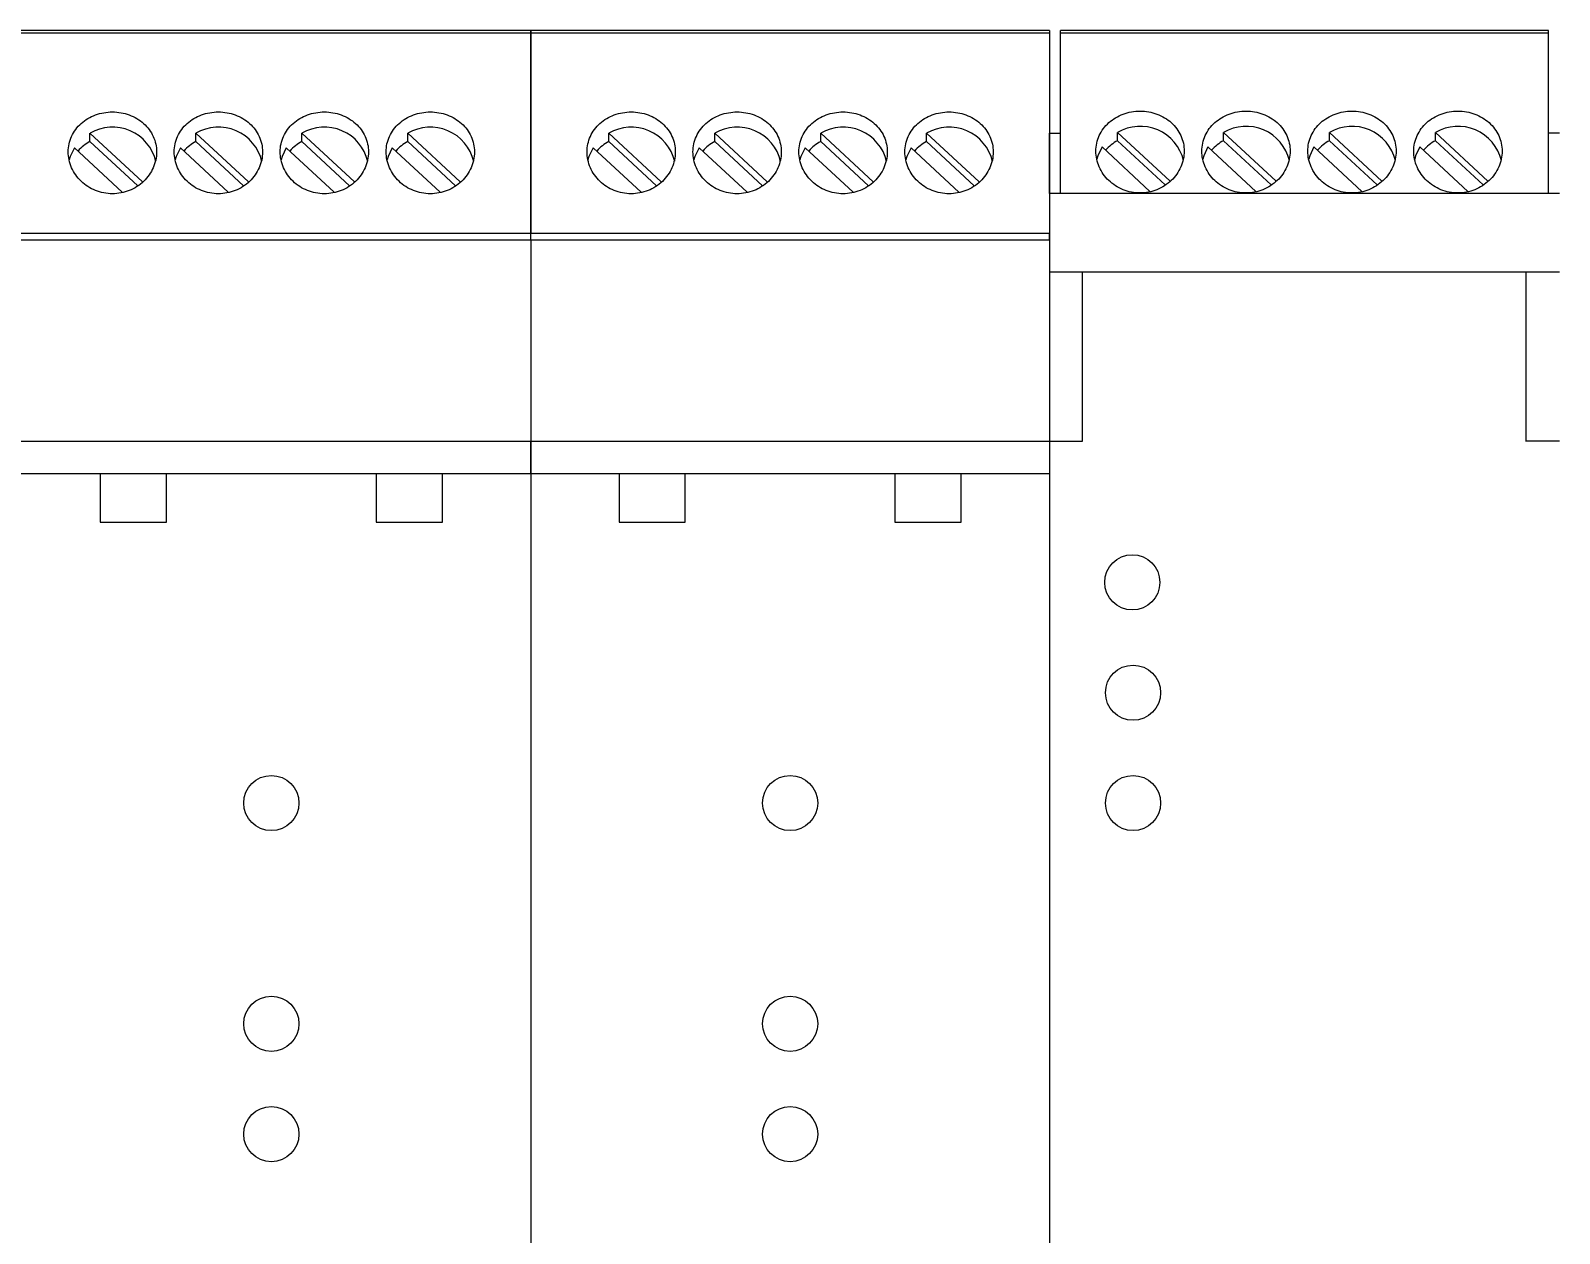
# Model space of a CAD drawing. Header units: millimetres. Extents: x 4137 to 6698, y 1400 to 3585.
# Drawn here: x 5234.4 to 5303.6, y 2741.3 to 2795.8 of the extents above; entities that cross this region are included whole.
import ezdxf

# ---------------------------------------------------------------- set-up
doc = ezdxf.new("R2010")
doc.units = ezdxf.units.MM
doc.layers.add('000-PI-Oprema', color=30, linetype='Continuous', lineweight=5)

msp = doc.modelspace()

# ---------------------------------------------------------------- linework, layer by layer
at = {"color": 0, "linetype": 'ByBlock', "lineweight": 0}
for p, q in [((5303.145, 2795.778), (5281.045, 2795.778)), ((5281.045, 2795.678), (5303.145, 2795.678)), ((5280.545, 2788.392), (5280.545, 2791.128)), ((5283.631, 2790.789), (5283.631, 2791.164)), ((5286.006, 2788.961), (5283.631, 2791.164)), ((5288.431, 2790.789), (5288.431, 2791.164)), ((5290.806, 2788.961), (5288.431, 2791.164)), ((5293.231, 2790.789), (5293.231, 2791.164)), ((5295.606, 2788.961), (5293.231, 2791.164)), ((5298.031, 2790.789), (5298.031, 2791.164)), ((5300.406, 2788.961), (5298.031, 2791.164)), ((5282.924, 2790.508), (5285.096, 2788.494)), ((5285.791, 2788.786), (5283.631, 2790.789)), ((5287.724, 2790.508), (5289.896, 2788.494)), ((5290.591, 2788.786), (5288.431, 2790.789)), ((5292.524, 2790.508), (5294.696, 2788.494)), ((5295.391, 2788.786), (5293.231, 2790.789)), ((5297.324, 2790.508), (5299.496, 2788.494)), ((5300.191, 2788.786), (5298.031, 2790.789)), ((5280.545, 2788.392), (5280.545, 2777.172)), ((5303.645, 2788.392), (5280.545, 2788.392)), ((5303.645, 2784.826), (5280.545, 2784.826)), ((5280.545, 2777.172), (5280.545, 2696.278)), ((5280.545, 2777.172), (5282.045, 2777.172))]:
    msp.add_line(p, q, dxfattribs=at)
at = {"color": 0, "linetype": 'ByBlock', "lineweight": 0, "ltscale": 0.25}
for p, q in [((5281.045, 2788.392), (5281.045, 2795.778)), ((5303.145, 2788.392), (5303.145, 2795.778)), ((5280.545, 2791.128), (5281.045, 2791.128)), ((5303.645, 2791.128), (5303.145, 2791.128)), ((5282.045, 2777.172), (5282.045, 2784.826)), ((5302.141, 2777.167), (5302.145, 2784.82)), ((5280.545, 2777.172), (5282.045, 2777.172)), ((5303.645, 2777.172), (5302.145, 2777.172))]:
    msp.add_line(p, q, dxfattribs=at)
at = {"color": 0, "linetype": 'ByBlock', "lineweight": 0, "flags": 128}
for points in [[(5282.924, 2790.508), (5282.732, 2790.102), (5282.69, 2789.951)], [(5287.724, 2790.508), (5287.532, 2790.102), (5287.49, 2789.951)], [(5292.524, 2790.508), (5292.332, 2790.102), (5292.29, 2789.951)], [(5297.324, 2790.508), (5297.132, 2790.102), (5297.09, 2789.951)]]:
    msp.add_lwpolyline(points, dxfattribs=at)
at = {"color": 0, "linetype": 'ByBlock', "lineweight": 0, "ltscale": 0.25}
for centre in [(5284.295, 2770.778), (5284.331, 2765.778), (5284.331, 2760.778)]:
    msp.add_circle(centre, 1.25, dxfattribs=at)
at = {"color": 0, "linetype": 'ByBlock', "lineweight": 0}
for centre, radius, start, end in [((5284.649, 2789.416), 2.023, 13.40006, 120.22754), ((5289.449, 2789.416), 2.023, 13.40006, 120.22754), ((5294.249, 2789.416), 2.023, 13.40006, 120.22754), ((5299.049, 2789.416), 2.023, 13.40006, 120.22754), ((5284.569, 2789.064), 1.964, 118.52592, 138.89397), ((5289.369, 2789.064), 1.964, 118.52592, 138.89397), ((5294.169, 2789.064), 1.964, 118.52592, 138.89397), ((5298.969, 2789.064), 1.964, 118.52592, 138.89397)]:
    msp.add_arc(centre, radius, start, end, dxfattribs=at)
for points in [[(5284.646, 2788.42), (5284.779, 2788.42), (5284.909, 2788.433), (5285.164, 2788.482), (5285.292, 2788.519), (5285.534, 2788.616), (5285.649, 2788.675), (5285.866, 2788.815), (5285.969, 2788.896), (5286.245, 2789.16), (5286.394, 2789.372), (5286.594, 2789.826), (5286.646, 2790.072), (5286.647, 2790.436), (5286.634, 2790.558), (5286.582, 2790.794), (5286.545, 2790.908), (5286.445, 2791.129), (5286.382, 2791.235), (5286.237, 2791.431), (5286.155, 2791.522), (5285.968, 2791.69), (5285.867, 2791.764), (5285.651, 2791.893), (5285.534, 2791.949), (5285.291, 2792.038), (5285.167, 2792.072), (5284.91, 2792.118), (5284.778, 2792.129), (5284.386, 2792.129), (5284.123, 2792.083), (5283.641, 2791.906), (5283.418, 2791.773), (5283.141, 2791.525), (5283.057, 2791.432), (5282.912, 2791.236), (5282.85, 2791.132), (5282.749, 2790.911), (5282.711, 2790.795), (5282.66, 2790.56), (5282.647, 2790.44), (5282.646, 2790.195), (5282.659, 2790.073), (5282.71, 2789.834), (5282.748, 2789.715), (5282.848, 2789.487), (5282.91, 2789.378), (5283.055, 2789.171), (5283.139, 2789.073), (5283.415, 2788.809), (5283.638, 2788.665), (5284.119, 2788.472), (5284.382, 2788.42), (5284.646, 2788.42)], [(5289.446, 2788.42), (5289.579, 2788.42), (5289.709, 2788.433), (5289.964, 2788.482), (5290.092, 2788.519), (5290.334, 2788.616), (5290.449, 2788.675), (5290.666, 2788.815), (5290.769, 2788.896), (5291.045, 2789.16), (5291.194, 2789.372), (5291.394, 2789.826), (5291.446, 2790.072), (5291.447, 2790.436), (5291.434, 2790.558), (5291.382, 2790.794), (5291.345, 2790.908), (5291.245, 2791.129), (5291.182, 2791.235), (5291.037, 2791.431), (5290.955, 2791.522), (5290.768, 2791.69), (5290.667, 2791.764), (5290.451, 2791.893), (5290.334, 2791.949), (5290.091, 2792.038), (5289.967, 2792.072), (5289.71, 2792.118), (5289.578, 2792.129), (5289.186, 2792.129), (5288.923, 2792.083), (5288.441, 2791.906), (5288.218, 2791.773), (5287.941, 2791.525), (5287.857, 2791.432), (5287.712, 2791.236), (5287.65, 2791.132), (5287.549, 2790.911), (5287.511, 2790.795), (5287.46, 2790.56), (5287.447, 2790.44), (5287.446, 2790.195), (5287.459, 2790.073), (5287.51, 2789.834), (5287.548, 2789.715), (5287.648, 2789.487), (5287.71, 2789.378), (5287.855, 2789.171), (5287.939, 2789.073), (5288.215, 2788.809), (5288.438, 2788.665), (5288.919, 2788.472), (5289.182, 2788.42), (5289.446, 2788.42)], [(5294.246, 2788.42), (5294.379, 2788.42), (5294.509, 2788.433), (5294.764, 2788.482), (5294.892, 2788.519), (5295.134, 2788.616), (5295.249, 2788.675), (5295.466, 2788.815), (5295.569, 2788.896), (5295.845, 2789.16), (5295.994, 2789.372), (5296.194, 2789.826), (5296.246, 2790.072), (5296.247, 2790.436), (5296.234, 2790.558), (5296.182, 2790.794), (5296.145, 2790.908), (5296.045, 2791.129), (5295.982, 2791.235), (5295.837, 2791.431), (5295.755, 2791.522), (5295.568, 2791.69), (5295.467, 2791.764), (5295.251, 2791.893), (5295.134, 2791.949), (5294.891, 2792.038), (5294.767, 2792.072), (5294.51, 2792.118), (5294.378, 2792.129), (5293.986, 2792.129), (5293.723, 2792.083), (5293.241, 2791.906), (5293.018, 2791.773), (5292.741, 2791.525), (5292.657, 2791.432), (5292.512, 2791.236), (5292.45, 2791.132), (5292.349, 2790.911), (5292.311, 2790.795), (5292.26, 2790.56), (5292.247, 2790.44), (5292.246, 2790.195), (5292.259, 2790.073), (5292.31, 2789.834), (5292.348, 2789.715), (5292.448, 2789.487), (5292.51, 2789.378), (5292.655, 2789.171), (5292.739, 2789.073), (5293.015, 2788.809), (5293.238, 2788.665), (5293.719, 2788.472), (5293.982, 2788.42), (5294.246, 2788.42)], [(5299.046, 2788.42), (5299.179, 2788.42), (5299.309, 2788.433), (5299.564, 2788.482), (5299.692, 2788.519), (5299.934, 2788.616), (5300.049, 2788.675), (5300.266, 2788.815), (5300.369, 2788.896), (5300.645, 2789.16), (5300.794, 2789.372), (5300.994, 2789.826), (5301.046, 2790.072), (5301.047, 2790.436), (5301.034, 2790.558), (5300.982, 2790.794), (5300.945, 2790.908), (5300.845, 2791.129), (5300.782, 2791.235), (5300.637, 2791.431), (5300.555, 2791.522), (5300.368, 2791.69), (5300.267, 2791.764), (5300.051, 2791.893), (5299.934, 2791.949), (5299.691, 2792.038), (5299.567, 2792.072), (5299.31, 2792.118), (5299.178, 2792.129), (5298.786, 2792.129), (5298.523, 2792.083), (5298.041, 2791.906), (5297.818, 2791.773), (5297.541, 2791.525), (5297.457, 2791.432), (5297.312, 2791.236), (5297.25, 2791.132), (5297.149, 2790.911), (5297.111, 2790.795), (5297.06, 2790.56), (5297.047, 2790.44), (5297.046, 2790.195), (5297.059, 2790.073), (5297.11, 2789.834), (5297.148, 2789.715), (5297.248, 2789.487), (5297.31, 2789.378), (5297.455, 2789.171), (5297.539, 2789.073), (5297.815, 2788.809), (5298.038, 2788.665), (5298.519, 2788.472), (5298.782, 2788.42), (5299.046, 2788.42)]]:
    msp.add_open_spline(points, degree=3, knots=[0, 0, 0, 0, 0.03125, 0.03125, 0.0625, 0.0625, 0.09375, 0.09375, 0.125, 0.125, 0.1875, 0.1875, 0.25, 0.25, 0.28125, 0.28125, 0.3125, 0.3125, 0.34375, 0.34375, 0.375, 0.375, 0.40625, 0.40625, 0.4375, 0.4375, 0.46875, 0.46875, 0.5, 0.5, 0.5625, 0.5625, 0.625, 0.625, 0.65625, 0.65625, 0.6875, 0.6875, 0.71875, 0.71875, 0.75, 0.75, 0.78125, 0.78125, 0.8125, 0.8125, 0.84375, 0.84375, 0.875, 0.875, 0.9375, 0.9375, 1, 1, 1, 1], dxfattribs=at)
at = {"layer": '000-PI-Oprema', "color": 0, "linetype": 'ByBlock', "lineweight": 0}
for p, q in [((5257.045, 2795.778), (5233.545, 2795.778)), ((5233.545, 2795.678), (5257.045, 2795.678)), ((5257.045, 2795.778), (5257.045, 2795.678)), ((5280.545, 2795.778), (5257.045, 2795.778)), ((5257.045, 2795.678), (5257.045, 2795.778)), ((5257.045, 2795.678), (5257.045, 2786.578)), ((5257.045, 2786.578), (5257.045, 2795.678)), ((5257.045, 2795.678), (5280.545, 2795.678)), ((5280.545, 2795.778), (5280.545, 2795.678)), ((5280.545, 2795.678), (5280.545, 2786.578)), ((5237.079, 2790.752), (5237.079, 2791.127)), ((5239.455, 2788.924), (5237.079, 2791.127)), ((5241.879, 2790.752), (5241.879, 2791.127)), ((5244.255, 2788.924), (5241.879, 2791.127)), ((5246.679, 2790.752), (5246.679, 2791.127)), ((5249.055, 2788.924), (5246.679, 2791.127)), ((5251.479, 2790.752), (5251.479, 2791.127)), ((5253.855, 2788.924), (5251.479, 2791.127)), ((5260.579, 2790.752), (5260.579, 2791.127)), ((5262.955, 2788.924), (5260.579, 2791.127)), ((5265.379, 2790.752), (5265.379, 2791.127)), ((5267.755, 2788.924), (5265.379, 2791.127)), ((5270.179, 2790.752), (5270.179, 2791.127)), ((5272.555, 2788.924), (5270.179, 2791.127)), ((5274.979, 2790.752), (5274.979, 2791.127)), ((5277.355, 2788.924), (5274.979, 2791.127)), ((5236.372, 2790.471), (5238.544, 2788.457)), ((5239.24, 2788.749), (5237.079, 2790.752)), ((5241.172, 2790.471), (5243.344, 2788.457)), ((5244.04, 2788.749), (5241.879, 2790.752)), ((5245.972, 2790.471), (5248.144, 2788.457)), ((5248.84, 2788.749), (5246.679, 2790.752)), ((5250.772, 2790.471), (5252.944, 2788.457)), ((5253.64, 2788.749), (5251.479, 2790.752)), ((5259.872, 2790.471), (5262.044, 2788.457)), ((5262.74, 2788.749), (5260.579, 2790.752)), ((5264.672, 2790.471), (5266.844, 2788.457)), ((5267.54, 2788.749), (5265.379, 2790.752)), ((5269.472, 2790.471), (5271.644, 2788.457)), ((5272.34, 2788.749), (5270.179, 2790.752)), ((5274.272, 2790.471), (5276.444, 2788.457)), ((5277.14, 2788.749), (5274.979, 2790.752)), ((5257.045, 2786.578), (5233.545, 2786.578)), ((5257.045, 2786.278), (5233.545, 2786.278)), ((5257.045, 2786.278), (5257.045, 2786.578)), ((5280.545, 2786.578), (5257.045, 2786.578)), ((5257.045, 2786.278), (5257.045, 2786.578)), ((5257.045, 2786.278), (5257.045, 2777.172)), ((5280.545, 2786.278), (5257.045, 2786.278)), ((5257.045, 2786.278), (5257.045, 2777.172)), ((5280.545, 2786.278), (5280.545, 2786.578)), ((5280.545, 2786.278), (5280.545, 2777.172)), ((5233.545, 2777.172), (5257.045, 2777.172)), ((5257.045, 2777.172), (5257.045, 2775.704)), ((5257.045, 2777.172), (5280.545, 2777.172)), ((5257.045, 2775.704), (5257.045, 2777.172)), ((5280.545, 2777.172), (5280.545, 2775.704)), ((5233.545, 2775.704), (5237.545, 2775.704)), ((5237.545, 2775.704), (5237.545, 2773.504)), ((5237.545, 2775.704), (5240.545, 2775.704)), ((5240.545, 2773.504), (5240.545, 2775.704)), ((5240.545, 2775.704), (5250.045, 2775.704)), ((5250.045, 2775.704), (5250.045, 2773.504)), ((5250.045, 2775.704), (5253.045, 2775.704)), ((5253.045, 2773.504), (5253.045, 2775.704)), ((5253.045, 2775.704), (5257.045, 2775.704)), ((5257.045, 2775.704), (5257.045, 2696.278)), ((5257.045, 2775.704), (5257.045, 2696.278)), ((5257.045, 2775.704), (5261.045, 2775.704)), ((5261.045, 2775.704), (5261.045, 2773.504)), ((5261.045, 2775.704), (5264.045, 2775.704)), ((5264.045, 2773.504), (5264.045, 2775.704)), ((5264.045, 2775.704), (5273.545, 2775.704)), ((5273.545, 2775.704), (5273.545, 2773.504)), ((5273.545, 2775.704), (5276.545, 2775.704)), ((5276.545, 2773.504), (5276.545, 2775.704)), ((5276.545, 2775.704), (5280.545, 2775.704)), ((5280.545, 2775.704), (5280.545, 2696.278)), ((5237.545, 2773.504), (5240.545, 2773.504)), ((5250.045, 2773.504), (5253.045, 2773.504)), ((5261.045, 2773.504), (5264.045, 2773.504)), ((5273.545, 2773.504), (5276.545, 2773.504))]:
    msp.add_line(p, q, dxfattribs=at)
at = {"layer": '000-PI-Oprema', "color": 0, "linetype": 'ByBlock', "lineweight": 0, "flags": 128}
for points in [[(5236.372, 2790.471), (5236.18, 2790.065), (5236.138, 2789.914)], [(5241.172, 2790.471), (5240.98, 2790.065), (5240.938, 2789.914)], [(5245.972, 2790.471), (5245.78, 2790.065), (5245.738, 2789.914)], [(5250.772, 2790.471), (5250.58, 2790.065), (5250.538, 2789.914)], [(5259.872, 2790.471), (5259.68, 2790.065), (5259.638, 2789.914)], [(5264.672, 2790.471), (5264.48, 2790.065), (5264.438, 2789.914)], [(5269.472, 2790.471), (5269.28, 2790.065), (5269.238, 2789.914)], [(5274.272, 2790.471), (5274.08, 2790.065), (5274.038, 2789.914)]]:
    msp.add_lwpolyline(points, dxfattribs=at)
at = {"layer": '000-PI-Oprema', "color": 0, "linetype": 'ByBlock', "lineweight": 0, "ltscale": 0.25}
for centre in [(5245.295, 2760.778), (5268.795, 2760.778), (5245.295, 2750.778), (5268.795, 2750.778), (5245.295, 2745.778), (5268.795, 2745.778)]:
    msp.add_circle(centre, 1.25, dxfattribs=at)
at = {"layer": '000-PI-Oprema', "color": 0, "linetype": 'ByBlock', "lineweight": 0}
for centre, radius, start, end in [((5238.098, 2789.379), 2.023, 13.40006, 120.22754), ((5242.898, 2789.379), 2.023, 13.40006, 120.22754), ((5247.698, 2789.379), 2.023, 13.40006, 120.22754), ((5252.498, 2789.379), 2.023, 13.40006, 120.22754), ((5261.598, 2789.379), 2.023, 13.40006, 120.22754), ((5266.398, 2789.379), 2.023, 13.40006, 120.22754), ((5271.198, 2789.379), 2.023, 13.40006, 120.22754), ((5275.998, 2789.379), 2.023, 13.40006, 120.22754), ((5238.017, 2789.027), 1.964, 118.52592, 138.89397), ((5242.817, 2789.027), 1.964, 118.52592, 138.89397), ((5247.617, 2789.027), 1.964, 118.52592, 138.89397), ((5252.417, 2789.027), 1.964, 118.52592, 138.89397), ((5261.517, 2789.027), 1.964, 118.52592, 138.89397), ((5266.317, 2789.027), 1.964, 118.52592, 138.89397), ((5271.117, 2789.027), 1.964, 118.52592, 138.89397), ((5275.917, 2789.027), 1.964, 118.52592, 138.89397)]:
    msp.add_arc(centre, radius, start, end, dxfattribs=at)
for points in [[(5238.095, 2788.383), (5238.227, 2788.383), (5238.357, 2788.396), (5238.613, 2788.445), (5238.74, 2788.482), (5238.982, 2788.579), (5239.097, 2788.638), (5239.314, 2788.778), (5239.417, 2788.859), (5239.694, 2789.123), (5239.843, 2789.335), (5240.042, 2789.789), (5240.095, 2790.035), (5240.095, 2790.398), (5240.082, 2790.521), (5240.031, 2790.756), (5239.993, 2790.871), (5239.893, 2791.091), (5239.83, 2791.198), (5239.686, 2791.394), (5239.603, 2791.485), (5239.416, 2791.652), (5239.316, 2791.727), (5239.099, 2791.856), (5238.982, 2791.912), (5238.74, 2792.001), (5238.615, 2792.035), (5238.359, 2792.08), (5238.226, 2792.092), (5237.835, 2792.092), (5237.571, 2792.046), (5237.09, 2791.868), (5236.867, 2791.736), (5236.59, 2791.488), (5236.505, 2791.395), (5236.36, 2791.199), (5236.298, 2791.094), (5236.198, 2790.874), (5236.159, 2790.757), (5236.108, 2790.522), (5236.095, 2790.402), (5236.095, 2790.157), (5236.108, 2790.036), (5236.158, 2789.797), (5236.197, 2789.678), (5236.297, 2789.449), (5236.358, 2789.34), (5236.503, 2789.134), (5236.587, 2789.036), (5236.864, 2788.771), (5237.087, 2788.628), (5237.568, 2788.435), (5237.83, 2788.383), (5238.095, 2788.383)], [(5242.895, 2788.383), (5243.027, 2788.383), (5243.157, 2788.396), (5243.413, 2788.445), (5243.54, 2788.482), (5243.782, 2788.579), (5243.897, 2788.638), (5244.114, 2788.778), (5244.217, 2788.859), (5244.494, 2789.123), (5244.643, 2789.335), (5244.842, 2789.789), (5244.895, 2790.035), (5244.895, 2790.398), (5244.882, 2790.521), (5244.831, 2790.756), (5244.793, 2790.871), (5244.693, 2791.091), (5244.63, 2791.198), (5244.486, 2791.394), (5244.403, 2791.485), (5244.216, 2791.652), (5244.116, 2791.727), (5243.899, 2791.856), (5243.782, 2791.912), (5243.54, 2792.001), (5243.415, 2792.035), (5243.159, 2792.08), (5243.026, 2792.092), (5242.635, 2792.092), (5242.371, 2792.046), (5241.89, 2791.868), (5241.667, 2791.736), (5241.39, 2791.488), (5241.305, 2791.395), (5241.16, 2791.199), (5241.098, 2791.094), (5240.998, 2790.874), (5240.959, 2790.757), (5240.908, 2790.522), (5240.895, 2790.402), (5240.895, 2790.157), (5240.908, 2790.036), (5240.958, 2789.797), (5240.997, 2789.678), (5241.097, 2789.449), (5241.158, 2789.34), (5241.303, 2789.134), (5241.387, 2789.036), (5241.664, 2788.771), (5241.887, 2788.628), (5242.368, 2788.435), (5242.63, 2788.383), (5242.895, 2788.383)], [(5247.695, 2788.383), (5247.827, 2788.383), (5247.957, 2788.396), (5248.213, 2788.445), (5248.34, 2788.482), (5248.582, 2788.579), (5248.697, 2788.638), (5248.914, 2788.778), (5249.017, 2788.859), (5249.294, 2789.123), (5249.443, 2789.335), (5249.642, 2789.789), (5249.695, 2790.035), (5249.695, 2790.398), (5249.682, 2790.521), (5249.631, 2790.756), (5249.593, 2790.871), (5249.493, 2791.091), (5249.43, 2791.198), (5249.286, 2791.394), (5249.203, 2791.485), (5249.016, 2791.652), (5248.916, 2791.727), (5248.699, 2791.856), (5248.582, 2791.912), (5248.34, 2792.001), (5248.215, 2792.035), (5247.959, 2792.08), (5247.826, 2792.092), (5247.435, 2792.092), (5247.171, 2792.046), (5246.69, 2791.868), (5246.467, 2791.736), (5246.19, 2791.488), (5246.105, 2791.395), (5245.96, 2791.199), (5245.898, 2791.094), (5245.798, 2790.874), (5245.759, 2790.757), (5245.708, 2790.522), (5245.695, 2790.402), (5245.695, 2790.157), (5245.708, 2790.036), (5245.758, 2789.797), (5245.797, 2789.678), (5245.897, 2789.449), (5245.958, 2789.34), (5246.103, 2789.134), (5246.187, 2789.036), (5246.464, 2788.771), (5246.687, 2788.628), (5247.168, 2788.435), (5247.43, 2788.383), (5247.695, 2788.383)], [(5252.495, 2788.383), (5252.627, 2788.383), (5252.757, 2788.396), (5253.013, 2788.445), (5253.14, 2788.482), (5253.382, 2788.579), (5253.497, 2788.638), (5253.714, 2788.778), (5253.817, 2788.859), (5254.094, 2789.123), (5254.243, 2789.335), (5254.442, 2789.789), (5254.495, 2790.035), (5254.495, 2790.398), (5254.482, 2790.521), (5254.431, 2790.756), (5254.393, 2790.871), (5254.293, 2791.091), (5254.23, 2791.198), (5254.086, 2791.394), (5254.003, 2791.485), (5253.816, 2791.652), (5253.716, 2791.727), (5253.499, 2791.856), (5253.382, 2791.912), (5253.14, 2792.001), (5253.015, 2792.035), (5252.759, 2792.08), (5252.626, 2792.092), (5252.235, 2792.092), (5251.971, 2792.046), (5251.49, 2791.868), (5251.267, 2791.736), (5250.99, 2791.488), (5250.905, 2791.395), (5250.76, 2791.199), (5250.698, 2791.094), (5250.598, 2790.874), (5250.559, 2790.757), (5250.508, 2790.522), (5250.495, 2790.402), (5250.495, 2790.157), (5250.508, 2790.036), (5250.558, 2789.797), (5250.597, 2789.678), (5250.697, 2789.449), (5250.758, 2789.34), (5250.903, 2789.134), (5250.987, 2789.036), (5251.264, 2788.771), (5251.487, 2788.628), (5251.968, 2788.435), (5252.23, 2788.383), (5252.495, 2788.383)], [(5261.595, 2788.383), (5261.727, 2788.383), (5261.857, 2788.396), (5262.113, 2788.445), (5262.24, 2788.482), (5262.482, 2788.579), (5262.597, 2788.638), (5262.814, 2788.778), (5262.917, 2788.859), (5263.194, 2789.123), (5263.343, 2789.335), (5263.542, 2789.789), (5263.595, 2790.035), (5263.595, 2790.398), (5263.582, 2790.521), (5263.531, 2790.756), (5263.493, 2790.871), (5263.393, 2791.091), (5263.33, 2791.198), (5263.186, 2791.394), (5263.103, 2791.485), (5262.916, 2791.652), (5262.816, 2791.727), (5262.599, 2791.856), (5262.482, 2791.912), (5262.24, 2792.001), (5262.115, 2792.035), (5261.859, 2792.08), (5261.726, 2792.092), (5261.335, 2792.092), (5261.071, 2792.046), (5260.59, 2791.868), (5260.367, 2791.736), (5260.09, 2791.488), (5260.005, 2791.395), (5259.86, 2791.199), (5259.798, 2791.094), (5259.698, 2790.874), (5259.659, 2790.757), (5259.608, 2790.522), (5259.595, 2790.402), (5259.595, 2790.157), (5259.608, 2790.036), (5259.658, 2789.797), (5259.697, 2789.678), (5259.797, 2789.449), (5259.858, 2789.34), (5260.003, 2789.134), (5260.087, 2789.036), (5260.364, 2788.771), (5260.587, 2788.628), (5261.068, 2788.435), (5261.33, 2788.383), (5261.595, 2788.383)], [(5266.395, 2788.383), (5266.527, 2788.383), (5266.657, 2788.396), (5266.913, 2788.445), (5267.04, 2788.482), (5267.282, 2788.579), (5267.397, 2788.638), (5267.614, 2788.778), (5267.717, 2788.859), (5267.994, 2789.123), (5268.143, 2789.335), (5268.342, 2789.789), (5268.395, 2790.035), (5268.395, 2790.398), (5268.382, 2790.521), (5268.331, 2790.756), (5268.293, 2790.871), (5268.193, 2791.091), (5268.13, 2791.198), (5267.986, 2791.394), (5267.903, 2791.485), (5267.716, 2791.652), (5267.616, 2791.727), (5267.399, 2791.856), (5267.282, 2791.912), (5267.04, 2792.001), (5266.915, 2792.035), (5266.659, 2792.08), (5266.526, 2792.092), (5266.135, 2792.092), (5265.871, 2792.046), (5265.39, 2791.868), (5265.167, 2791.736), (5264.89, 2791.488), (5264.805, 2791.395), (5264.66, 2791.199), (5264.598, 2791.094), (5264.498, 2790.874), (5264.459, 2790.757), (5264.408, 2790.522), (5264.395, 2790.402), (5264.395, 2790.157), (5264.408, 2790.036), (5264.458, 2789.797), (5264.497, 2789.678), (5264.597, 2789.449), (5264.658, 2789.34), (5264.803, 2789.134), (5264.887, 2789.036), (5265.164, 2788.771), (5265.387, 2788.628), (5265.868, 2788.435), (5266.13, 2788.383), (5266.395, 2788.383)], [(5271.195, 2788.383), (5271.327, 2788.383), (5271.457, 2788.396), (5271.713, 2788.445), (5271.84, 2788.482), (5272.082, 2788.579), (5272.197, 2788.638), (5272.414, 2788.778), (5272.517, 2788.859), (5272.794, 2789.123), (5272.943, 2789.335), (5273.142, 2789.789), (5273.195, 2790.035), (5273.195, 2790.398), (5273.182, 2790.521), (5273.131, 2790.756), (5273.093, 2790.871), (5272.993, 2791.091), (5272.93, 2791.198), (5272.786, 2791.394), (5272.703, 2791.485), (5272.516, 2791.652), (5272.416, 2791.727), (5272.199, 2791.856), (5272.082, 2791.912), (5271.84, 2792.001), (5271.715, 2792.035), (5271.459, 2792.08), (5271.326, 2792.092), (5270.935, 2792.092), (5270.671, 2792.046), (5270.19, 2791.868), (5269.967, 2791.736), (5269.69, 2791.488), (5269.605, 2791.395), (5269.46, 2791.199), (5269.398, 2791.094), (5269.298, 2790.874), (5269.259, 2790.757), (5269.208, 2790.522), (5269.195, 2790.402), (5269.195, 2790.157), (5269.208, 2790.036), (5269.258, 2789.797), (5269.297, 2789.678), (5269.397, 2789.449), (5269.458, 2789.34), (5269.603, 2789.134), (5269.687, 2789.036), (5269.964, 2788.771), (5270.187, 2788.628), (5270.668, 2788.435), (5270.93, 2788.383), (5271.195, 2788.383)], [(5275.995, 2788.383), (5276.127, 2788.383), (5276.257, 2788.396), (5276.513, 2788.445), (5276.64, 2788.482), (5276.882, 2788.579), (5276.997, 2788.638), (5277.214, 2788.778), (5277.317, 2788.859), (5277.594, 2789.123), (5277.743, 2789.335), (5277.942, 2789.789), (5277.995, 2790.035), (5277.995, 2790.398), (5277.982, 2790.521), (5277.931, 2790.756), (5277.893, 2790.871), (5277.793, 2791.091), (5277.73, 2791.198), (5277.586, 2791.394), (5277.503, 2791.485), (5277.316, 2791.652), (5277.216, 2791.727), (5276.999, 2791.856), (5276.882, 2791.912), (5276.64, 2792.001), (5276.515, 2792.035), (5276.259, 2792.08), (5276.126, 2792.092), (5275.735, 2792.092), (5275.471, 2792.046), (5274.99, 2791.868), (5274.767, 2791.736), (5274.49, 2791.488), (5274.405, 2791.395), (5274.26, 2791.199), (5274.198, 2791.094), (5274.098, 2790.874), (5274.059, 2790.757), (5274.008, 2790.522), (5273.995, 2790.402), (5273.995, 2790.157), (5274.008, 2790.036), (5274.058, 2789.797), (5274.097, 2789.678), (5274.197, 2789.449), (5274.258, 2789.34), (5274.403, 2789.134), (5274.487, 2789.036), (5274.764, 2788.771), (5274.987, 2788.628), (5275.468, 2788.435), (5275.73, 2788.383), (5275.995, 2788.383)]]:
    msp.add_open_spline(points, degree=3, knots=[0, 0, 0, 0, 0.03125, 0.03125, 0.0625, 0.0625, 0.09375, 0.09375, 0.125, 0.125, 0.1875, 0.1875, 0.25, 0.25, 0.28125, 0.28125, 0.3125, 0.3125, 0.34375, 0.34375, 0.375, 0.375, 0.40625, 0.40625, 0.4375, 0.4375, 0.46875, 0.46875, 0.5, 0.5, 0.5625, 0.5625, 0.625, 0.625, 0.65625, 0.65625, 0.6875, 0.6875, 0.71875, 0.71875, 0.75, 0.75, 0.78125, 0.78125, 0.8125, 0.8125, 0.84375, 0.84375, 0.875, 0.875, 0.9375, 0.9375, 1, 1, 1, 1], dxfattribs=at)

doc.saveas('drawing.dxf')
